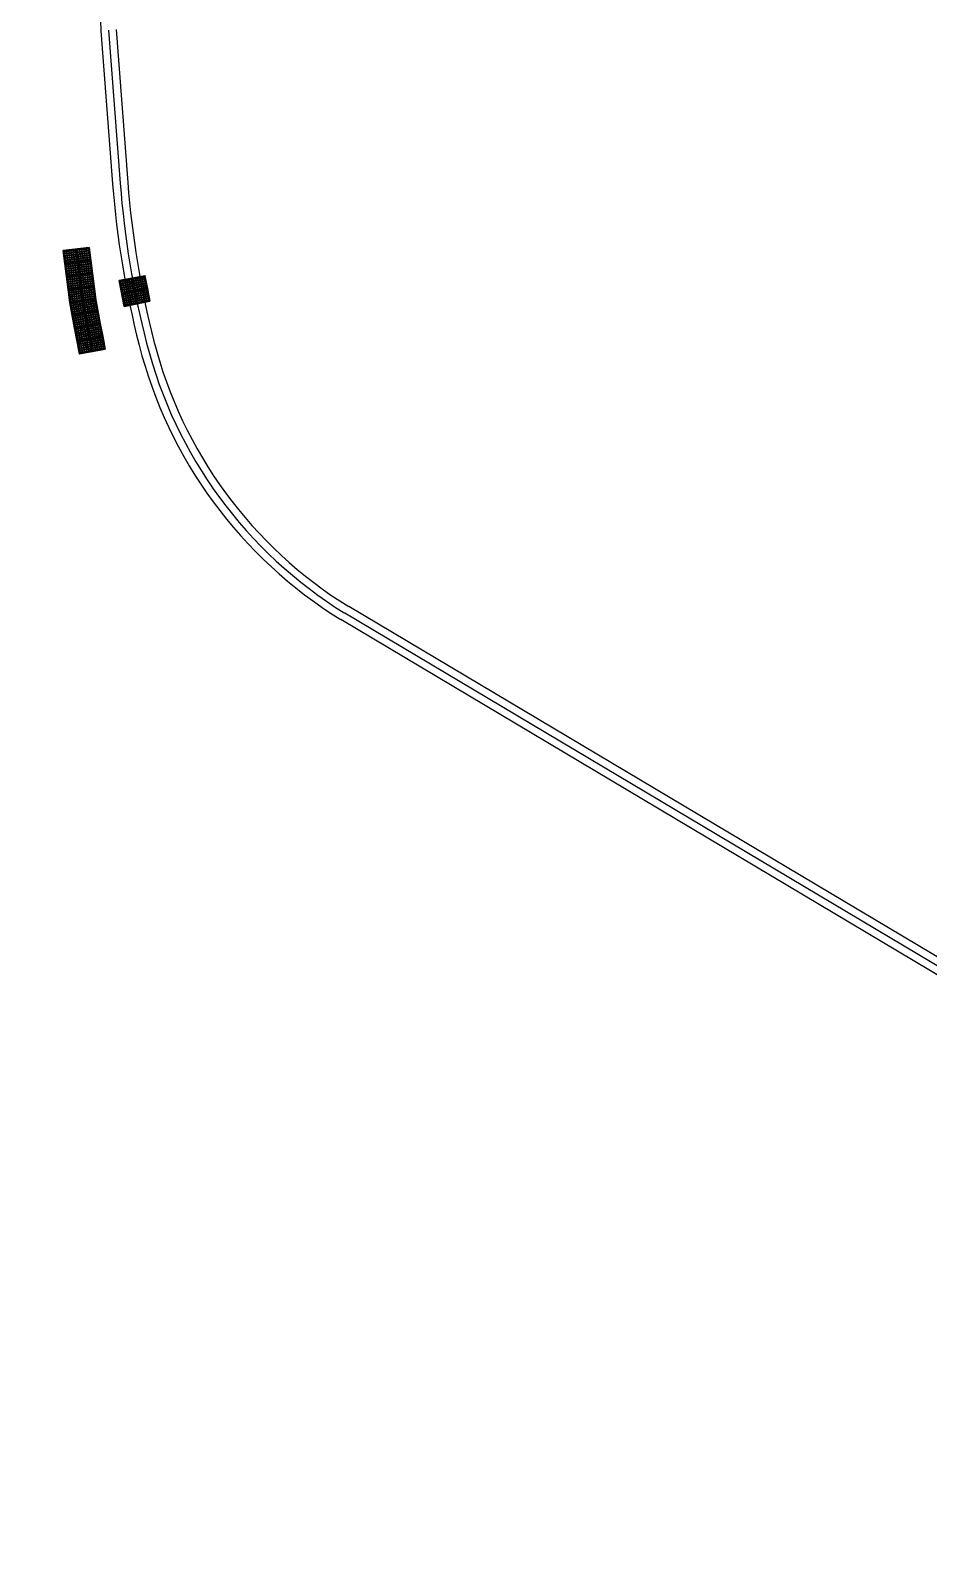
# Model space of a CAD drawing. Header units: millimetres. Extents: x 832728086 to 834530684, y 817551485 to 818349469.
# Drawn here: x 833132149 to 833152749, y 817857089 to 817891729 of the extents above; entities that cross this region are included whole.
import ezdxf

# ---------------------------------------------------------------- set-up
doc = ezdxf.new("R2010")
doc.units = ezdxf.units.MM
doc.header["$LTSCALE"] = 100
doc.layers.add('000-helpline', color=30, linetype='Continuous', lineweight=30, plot=False)
doc.layers.add('000-Tactile-l', color=8, linetype='Continuous')

# ---------------------------------------------------------------- blocks, each defined once
blk = doc.blocks.new('tactile')
at = {"layer": '000-helpline', "ltscale": 0.015}
for points in [[(834279.194, 817940.367), (834278.896, 817940.33), (834278.933, 817940.033), (834279.231, 817940.07)], [(834279.492, 817940.404), (834279.194, 817940.367), (834279.231, 817940.07), (834279.529, 817940.107)], [(834279.231, 817940.07), (834278.933, 817940.033), (834278.97, 817939.735), (834279.268, 817939.772)], [(834279.529, 817940.107), (834279.231, 817940.07), (834279.268, 817939.772), (834279.566, 817939.809)], [(834279.305, 817939.474), (834279.007, 817939.437), (834278.97, 817939.735), (834279.268, 817939.772)], [(834279.603, 817939.511), (834279.305, 817939.474), (834279.268, 817939.772), (834279.566, 817939.809)], [(834280.532, 817939.405), (834280.237, 817939.347), (834280.18, 817939.642), (834280.475, 817939.699)], [(834280.826, 817939.462), (834280.532, 817939.405), (834280.475, 817939.699), (834280.769, 817939.756)], [(834279.342, 817939.176), (834279.044, 817939.139), (834279.007, 817939.437), (834279.305, 817939.474)], [(834279.64, 817939.213), (834279.342, 817939.176), (834279.305, 817939.474), (834279.603, 817939.511)], [(834279.634, 817939.251), (834279.339, 817939.195), (834279.395, 817938.901), (834279.69, 817938.957)], [(834280.589, 817939.11), (834280.295, 817939.053), (834280.237, 817939.347), (834280.532, 817939.405)], [(834280.884, 817939.168), (834280.589, 817939.11), (834280.532, 817939.405), (834280.826, 817939.462)], [(834279.339, 817939.195), (834279.044, 817939.139), (834279.1, 817938.845), (834279.395, 817938.901)], [(834279.395, 817938.901), (834279.1, 817938.845), (834279.156, 817938.55), (834279.451, 817938.606)], [(834279.69, 817938.957), (834279.395, 817938.901), (834279.451, 817938.606), (834279.746, 817938.662)], [(834279.507, 817938.311), (834279.212, 817938.255), (834279.156, 817938.55), (834279.451, 817938.606)], [(834279.801, 817938.367), (834279.507, 817938.311), (834279.451, 817938.606), (834279.746, 817938.662)], [(834279.563, 817938.016), (834279.268, 817937.961), (834279.212, 817938.255), (834279.507, 817938.311)], [(834279.857, 817938.072), (834279.563, 817938.016), (834279.507, 817938.311), (834279.801, 817938.367)]]:
    blk.add_lwpolyline(points, close=True, dxfattribs=at)
at = {"layer": '000-Tactile-l', "ltscale": 5e-05}
for p, q in [((834279.761, 817945.372), (834280.029, 817941.863)), ((834279.935, 817945.385), (834280.203, 817941.876)), ((834280.11, 817945.399), (834280.378, 817941.89)), ((834315.912, 817913.813), (834285.351, 817932.017)), ((834316.002, 817913.964), (834285.44, 817932.168)), ((834285.443, 817932.166), (834285.442, 817932.167)), ((834315.822, 817913.663), (834285.26, 817931.868))]:
    blk.add_line(p, q, dxfattribs=at)
at = {"layer": '000-Tactile-l'}
for points in [[(834279.566, 817939.809), (834279.492, 817940.404), (834278.896, 817940.33), (834278.97, 817939.735)], [(834279.566, 817939.809), (834279.64, 817939.213), (834279.044, 817939.139), (834278.97, 817939.735)], [(834280.769, 817939.756), (834280.884, 817939.168), (834280.295, 817939.053), (834280.18, 817939.642)], [(834279.746, 817938.662), (834279.634, 817939.251), (834279.044, 817939.139), (834279.156, 817938.55)], [(834279.746, 817938.662), (834279.857, 817938.072), (834279.268, 817937.961), (834279.156, 817938.55)]]:
    blk.add_lwpolyline(points, close=True, dxfattribs=at)
at = {"layer": '000-Tactile-l', "ltscale": 0.015}
for centre, radius in [((834278.924, 817940.309), 0.0175), ((834278.924, 817940.309), 0.0125), ((834278.974, 817940.315), 0.0175), ((834278.974, 817940.315), 0.0125), ((834278.98, 817940.265), 0.0175), ((834279.023, 817940.321), 0.0175), ((834279.023, 817940.321), 0.0125), ((834279.03, 817940.271), 0.0175), ((834279.03, 817940.271), 0.0125), ((834279.073, 817940.327), 0.0175), ((834279.073, 817940.327), 0.0125), ((834279.079, 817940.277), 0.0175), ((834279.079, 817940.277), 0.0125), ((834279.123, 817940.333), 0.0175), ((834279.123, 817940.333), 0.0125), ((834279.129, 817940.284), 0.0175), ((834279.129, 817940.284), 0.0125), ((834279.172, 817940.339), 0.0175), ((834279.172, 817940.339), 0.0125), ((834279.178, 817940.29), 0.0175), ((834279.178, 817940.29), 0.0125), ((834279.222, 817940.346), 0.0175), ((834279.222, 817940.346), 0.0125), ((834279.228, 817940.296), 0.0175), ((834279.228, 817940.296), 0.0125), ((834279.271, 817940.352), 0.0175), ((834279.271, 817940.352), 0.0125), ((834279.278, 817940.302), 0.0175), ((834279.278, 817940.302), 0.0125), ((834279.321, 817940.358), 0.0175), ((834279.321, 817940.358), 0.0125), ((834279.327, 817940.308), 0.0175), ((834279.327, 817940.308), 0.0125), ((834279.371, 817940.364), 0.0175), ((834279.371, 817940.364), 0.0125), ((834279.377, 817940.314), 0.0175), ((834279.377, 817940.314), 0.0125), ((834279.383, 817940.265), 0.0175), ((834279.42, 817940.37), 0.0175), ((834279.42, 817940.37), 0.0125), ((834279.426, 817940.321), 0.0175), ((834279.426, 817940.321), 0.0125), ((834279.433, 817940.271), 0.0175), ((834279.433, 817940.271), 0.0125), ((834279.47, 817940.376), 0.0175), ((834279.47, 817940.376), 0.0125), ((834279.476, 817940.327), 0.0175), ((834279.476, 817940.327), 0.0125), ((834279.482, 817940.277), 0.0175), ((834279.482, 817940.277), 0.0125), ((834278.93, 817940.259), 0.0175), ((834278.93, 817940.259), 0.0125), ((834278.936, 817940.209), 0.0175), ((834278.936, 817940.209), 0.0125), ((834278.943, 817940.16), 0.0175), ((834278.943, 817940.16), 0.0125), ((834278.949, 817940.11), 0.0175), ((834278.949, 817940.11), 0.0125), ((834278.955, 817940.06), 0.0175), ((834278.955, 817940.06), 0.0125), ((834278.961, 817940.011), 0.0175), ((834278.961, 817940.011), 0.0125), ((834278.967, 817939.961), 0.0175), ((834278.967, 817939.961), 0.0125), ((834278.98, 817940.265), 0.0125), ((834278.986, 817940.216), 0.0175), ((834278.986, 817940.216), 0.0125), ((834278.992, 817940.166), 0.0175), ((834278.992, 817940.166), 0.0125), ((834278.998, 817940.116), 0.0175), ((834278.998, 817940.116), 0.0125), ((834279.005, 817940.067), 0.0175), ((834279.005, 817940.067), 0.0125), ((834279.011, 817940.017), 0.0175), ((834279.011, 817940.017), 0.0125), ((834279.017, 817939.967), 0.0175), ((834279.017, 817939.967), 0.0125), ((834279.023, 817939.918), 0.0175), ((834279.036, 817940.222), 0.0175), ((834279.036, 817940.222), 0.0125), ((834279.042, 817940.172), 0.0175), ((834279.042, 817940.172), 0.0125), ((834279.048, 817940.122), 0.0175), ((834279.048, 817940.122), 0.0125), ((834279.054, 817940.073), 0.0175), ((834279.054, 817940.073), 0.0125), ((834279.06, 817940.023), 0.0175), ((834279.06, 817940.023), 0.0125), ((834279.067, 817939.974), 0.0175), ((834279.067, 817939.974), 0.0125), ((834279.073, 817939.924), 0.0175), ((834279.073, 817939.924), 0.0125), ((834279.085, 817940.228), 0.0175), ((834279.085, 817940.228), 0.0125), ((834279.091, 817940.178), 0.0175), ((834279.091, 817940.178), 0.0125), ((834279.098, 817940.129), 0.0175), ((834279.098, 817940.129), 0.0125), ((834279.104, 817940.079), 0.0175), ((834279.104, 817940.079), 0.0125), ((834279.11, 817940.029), 0.0175), ((834279.11, 817940.029), 0.0125), ((834279.116, 817939.98), 0.0175), ((834279.116, 817939.98), 0.0125), ((834279.122, 817939.93), 0.0175), ((834279.122, 817939.93), 0.0125), ((834279.135, 817940.234), 0.0175), ((834279.135, 817940.234), 0.0125), ((834279.141, 817940.184), 0.0175), ((834279.141, 817940.184), 0.0125), ((834279.147, 817940.135), 0.0175), ((834279.147, 817940.135), 0.0125), ((834279.153, 817940.085), 0.0175), ((834279.153, 817940.085), 0.0125), ((834279.16, 817940.036), 0.0175), ((834279.16, 817940.036), 0.0125), ((834279.166, 817939.986), 0.0175), ((834279.166, 817939.986), 0.0125), ((834279.172, 817939.936), 0.0175), ((834279.172, 817939.936), 0.0125), ((834279.185, 817940.24), 0.0175), ((834279.185, 817940.24), 0.0125), ((834279.191, 817940.191), 0.0175), ((834279.191, 817940.191), 0.0125), ((834279.197, 817940.141), 0.0175), ((834279.197, 817940.141), 0.0125), ((834279.203, 817940.091), 0.0175), ((834279.203, 817940.091), 0.0125), ((834279.209, 817940.042), 0.0175), ((834279.209, 817940.042), 0.0125), ((834279.215, 817939.992), 0.0175), ((834279.215, 817939.992), 0.0125), ((834279.222, 817939.942), 0.0175), ((834279.222, 817939.942), 0.0125), ((834279.234, 817940.246), 0.0175), ((834279.234, 817940.246), 0.0125), ((834279.24, 817940.197), 0.0175), ((834279.24, 817940.197), 0.0125), ((834279.246, 817940.147), 0.0175), ((834279.246, 817940.147), 0.0125), ((834279.253, 817940.097), 0.0175), ((834279.253, 817940.097), 0.0125), ((834279.259, 817940.048), 0.0175), ((834279.259, 817940.048), 0.0125), ((834279.265, 817939.998), 0.0175), ((834279.265, 817939.998), 0.0125), ((834279.271, 817939.949), 0.0175), ((834279.271, 817939.949), 0.0125), ((834279.284, 817940.253), 0.0175), ((834279.284, 817940.253), 0.0125), ((834279.29, 817940.203), 0.0175), ((834279.29, 817940.203), 0.0125), ((834279.296, 817940.153), 0.0175), ((834279.296, 817940.153), 0.0125), ((834279.302, 817940.104), 0.0175), ((834279.302, 817940.104), 0.0125), ((834279.308, 817940.054), 0.0175), ((834279.308, 817940.054), 0.0125), ((834279.315, 817940.004), 0.0175), ((834279.315, 817940.004), 0.0125), ((834279.321, 817939.955), 0.0175), ((834279.321, 817939.955), 0.0125), ((834279.333, 817940.259), 0.0175), ((834279.333, 817940.259), 0.0125), ((834279.34, 817940.209), 0.0175), ((834279.34, 817940.209), 0.0125), ((834279.346, 817940.159), 0.0175), ((834279.346, 817940.159), 0.0125), ((834279.352, 817940.11), 0.0175), ((834279.352, 817940.11), 0.0125), ((834279.358, 817940.06), 0.0175), ((834279.358, 817940.06), 0.0125), ((834279.364, 817940.011), 0.0175), ((834279.364, 817940.011), 0.0125), ((834279.37, 817939.961), 0.0175), ((834279.37, 817939.961), 0.0125), ((834279.383, 817940.265), 0.0125), ((834279.389, 817940.215), 0.0175), ((834279.389, 817940.215), 0.0125), ((834279.395, 817940.166), 0.0175), ((834279.395, 817940.166), 0.0125), ((834279.401, 817940.116), 0.0175), ((834279.401, 817940.116), 0.0125), ((834279.408, 817940.066), 0.0175), ((834279.408, 817940.066), 0.0125), ((834279.414, 817940.017), 0.0175), ((834279.414, 817940.017), 0.0125), ((834279.42, 817939.967), 0.0175), ((834279.42, 817939.967), 0.0125), ((834279.426, 817939.918), 0.0175), ((834279.439, 817940.221), 0.0175), ((834279.439, 817940.221), 0.0125), ((834279.445, 817940.172), 0.0175), ((834279.445, 817940.172), 0.0125), ((834279.451, 817940.122), 0.0175), ((834279.451, 817940.122), 0.0125), ((834279.457, 817940.073), 0.0175), ((834279.457, 817940.073), 0.0125), ((834279.463, 817940.023), 0.0175), ((834279.463, 817940.023), 0.0125), ((834279.47, 817939.973), 0.0175), ((834279.47, 817939.973), 0.0125), ((834279.476, 817939.924), 0.0175), ((834279.476, 817939.924), 0.0125), ((834279.488, 817940.228), 0.0175), ((834279.488, 817940.228), 0.0125), ((834279.495, 817940.178), 0.0175), ((834279.495, 817940.178), 0.0125), ((834279.501, 817940.128), 0.0175), ((834279.501, 817940.128), 0.0125), ((834279.507, 817940.079), 0.0175), ((834279.507, 817940.079), 0.0125), ((834279.513, 817940.029), 0.0175), ((834279.513, 817940.029), 0.0125), ((834279.519, 817939.979), 0.0175), ((834279.519, 817939.979), 0.0125), ((834279.525, 817939.93), 0.0175), ((834279.525, 817939.93), 0.0125), ((834278.973, 817939.912), 0.0175), ((834278.973, 817939.912), 0.0125), ((834278.98, 817939.862), 0.0175), ((834278.98, 817939.862), 0.0125), ((834278.986, 817939.812), 0.0175), ((834278.986, 817939.812), 0.0125), ((834278.992, 817939.763), 0.0175), ((834278.992, 817939.763), 0.0125), ((834278.998, 817939.713), 0.0175), ((834278.998, 817939.713), 0.0125), ((834279.004, 817939.664), 0.0175), ((834279.004, 817939.664), 0.0125), ((834279.01, 817939.614), 0.0175), ((834279.01, 817939.614), 0.0125), ((834279.023, 817939.918), 0.0125), ((834279.029, 817939.868), 0.0175), ((834279.029, 817939.868), 0.0125), ((834279.035, 817939.819), 0.0175), ((834279.035, 817939.819), 0.0125), ((834279.042, 817939.769), 0.0175), ((834279.042, 817939.769), 0.0125), ((834279.048, 817939.719), 0.0175), ((834279.048, 817939.719), 0.0125), ((834279.054, 817939.67), 0.0175), ((834279.054, 817939.67), 0.0125), ((834279.06, 817939.62), 0.0175), ((834279.06, 817939.62), 0.0125), ((834279.066, 817939.57), 0.0175), ((834279.079, 817939.874), 0.0175), ((834279.079, 817939.874), 0.0125), ((834279.085, 817939.825), 0.0175), ((834279.085, 817939.825), 0.0125), ((834279.091, 817939.775), 0.0175), ((834279.091, 817939.775), 0.0125), ((834279.097, 817939.725), 0.0175), ((834279.097, 817939.725), 0.0125), ((834279.104, 817939.676), 0.0175), ((834279.104, 817939.676), 0.0125), ((834279.11, 817939.626), 0.0175), ((834279.11, 817939.626), 0.0125), ((834279.116, 817939.577), 0.0175), ((834279.116, 817939.577), 0.0125), ((834279.128, 817939.881), 0.0175), ((834279.128, 817939.881), 0.0125), ((834279.135, 817939.831), 0.0175), ((834279.135, 817939.831), 0.0125), ((834279.141, 817939.781), 0.0175), ((834279.141, 817939.781), 0.0125), ((834279.147, 817939.732), 0.0175), ((834279.147, 817939.732), 0.0125), ((834279.153, 817939.682), 0.0175), ((834279.153, 817939.682), 0.0125), ((834279.159, 817939.632), 0.0175), ((834279.159, 817939.632), 0.0125), ((834279.165, 817939.583), 0.0175), ((834279.165, 817939.583), 0.0125), ((834279.178, 817939.887), 0.0175), ((834279.178, 817939.887), 0.0125), ((834279.184, 817939.837), 0.0175), ((834279.184, 817939.837), 0.0125), ((834279.19, 817939.787), 0.0175), ((834279.19, 817939.787), 0.0125), ((834279.197, 817939.738), 0.0175), ((834279.197, 817939.738), 0.0125), ((834279.203, 817939.688), 0.0175), ((834279.203, 817939.688), 0.0125), ((834279.209, 817939.639), 0.0175), ((834279.209, 817939.639), 0.0125), ((834279.215, 817939.589), 0.0175), ((834279.215, 817939.589), 0.0125), ((834279.228, 817939.893), 0.0175), ((834279.228, 817939.893), 0.0125), ((834279.234, 817939.843), 0.0175), ((834279.234, 817939.843), 0.0125), ((834279.24, 817939.794), 0.0175), ((834279.24, 817939.794), 0.0125), ((834279.246, 817939.744), 0.0175), ((834279.246, 817939.744), 0.0125), ((834279.252, 817939.694), 0.0175), ((834279.252, 817939.694), 0.0125), ((834279.259, 817939.645), 0.0175), ((834279.259, 817939.645), 0.0125), ((834279.265, 817939.595), 0.0175), ((834279.265, 817939.595), 0.0125), ((834279.277, 817939.899), 0.0175), ((834279.277, 817939.899), 0.0125), ((834279.283, 817939.849), 0.0175), ((834279.283, 817939.849), 0.0125), ((834279.29, 817939.8), 0.0175), ((834279.29, 817939.8), 0.0125), ((834279.296, 817939.75), 0.0175), ((834279.296, 817939.75), 0.0125), ((834279.302, 817939.701), 0.0175), ((834279.302, 817939.701), 0.0125), ((834279.308, 817939.651), 0.0175), ((834279.308, 817939.651), 0.0125), ((834279.314, 817939.601), 0.0175), ((834279.314, 817939.601), 0.0125), ((834279.327, 817939.905), 0.0175), ((834279.327, 817939.905), 0.0125), ((834279.333, 817939.856), 0.0175), ((834279.333, 817939.856), 0.0125), ((834279.339, 817939.806), 0.0175), ((834279.339, 817939.806), 0.0125), ((834279.345, 817939.756), 0.0175), ((834279.345, 817939.756), 0.0125), ((834279.352, 817939.707), 0.0175), ((834279.352, 817939.707), 0.0125), ((834279.358, 817939.657), 0.0175), ((834279.358, 817939.657), 0.0125), ((834279.364, 817939.607), 0.0175), ((834279.364, 817939.607), 0.0125), ((834279.377, 817939.911), 0.0175), ((834279.377, 817939.911), 0.0125), ((834279.383, 817939.862), 0.0175), ((834279.383, 817939.862), 0.0125), ((834279.389, 817939.812), 0.0175), ((834279.389, 817939.812), 0.0125), ((834279.395, 817939.762), 0.0175), ((834279.395, 817939.762), 0.0125), ((834279.401, 817939.713), 0.0175), ((834279.401, 817939.713), 0.0125), ((834279.407, 817939.663), 0.0175), ((834279.407, 817939.663), 0.0125), ((834279.414, 817939.614), 0.0175), ((834279.414, 817939.614), 0.0125), ((834279.426, 817939.918), 0.0125), ((834279.432, 817939.868), 0.0175), ((834279.432, 817939.868), 0.0125), ((834279.438, 817939.818), 0.0175), ((834279.438, 817939.818), 0.0125), ((834279.445, 817939.769), 0.0175), ((834279.445, 817939.769), 0.0125), ((834279.451, 817939.719), 0.0175), ((834279.451, 817939.719), 0.0125), ((834279.457, 817939.669), 0.0175), ((834279.457, 817939.669), 0.0125), ((834279.463, 817939.62), 0.0175), ((834279.463, 817939.62), 0.0125), ((834279.469, 817939.57), 0.0175), ((834279.482, 817939.874), 0.0175), ((834279.482, 817939.874), 0.0125), ((834279.488, 817939.824), 0.0175), ((834279.488, 817939.824), 0.0125), ((834279.494, 817939.775), 0.0175), ((834279.494, 817939.775), 0.0125), ((834279.5, 817939.725), 0.0175), ((834279.5, 817939.725), 0.0125), ((834279.507, 817939.676), 0.0175), ((834279.507, 817939.676), 0.0125), ((834279.513, 817939.626), 0.0175), ((834279.513, 817939.626), 0.0125), ((834279.519, 817939.576), 0.0175), ((834279.519, 817939.576), 0.0125), ((834279.532, 817939.88), 0.0175), ((834279.532, 817939.88), 0.0125), ((834279.538, 817939.831), 0.0175), ((834279.538, 817939.831), 0.0125), ((834279.544, 817939.781), 0.0175), ((834279.544, 817939.781), 0.0125), ((834279.55, 817939.731), 0.0175), ((834279.55, 817939.731), 0.0125), ((834279.556, 817939.682), 0.0175), ((834279.556, 817939.682), 0.0125), ((834279.562, 817939.632), 0.0175), ((834279.562, 817939.632), 0.0125), ((834279.569, 817939.583), 0.0175), ((834279.569, 817939.583), 0.0125), ((834280.209, 817939.622), 0.0175), ((834280.209, 817939.622), 0.0125), ((834280.219, 817939.573), 0.0175), ((834280.259, 817939.632), 0.0175), ((834280.259, 817939.632), 0.0125), ((834280.268, 817939.583), 0.0175), ((834280.268, 817939.583), 0.0125), ((834280.308, 817939.641), 0.0175), ((834280.308, 817939.641), 0.0125), ((834280.317, 817939.592), 0.0175), ((834280.317, 817939.592), 0.0125), ((834280.357, 817939.651), 0.0175), ((834280.357, 817939.651), 0.0125), ((834280.366, 817939.602), 0.0175), ((834280.366, 817939.602), 0.0125), ((834280.406, 817939.66), 0.0175), ((834280.406, 817939.66), 0.0125), ((834280.415, 817939.611), 0.0175), ((834280.415, 817939.611), 0.0125), ((834280.455, 817939.67), 0.0175), ((834280.455, 817939.67), 0.0125), ((834280.464, 817939.621), 0.0175), ((834280.464, 817939.621), 0.0125), ((834280.474, 817939.572), 0.0175), ((834280.504, 817939.679), 0.0175), ((834280.504, 817939.679), 0.0125), ((834280.514, 817939.63), 0.0175), ((834280.514, 817939.63), 0.0125), ((834280.523, 817939.581), 0.0175), ((834280.523, 817939.581), 0.0125), ((834280.553, 817939.689), 0.0175), ((834280.553, 817939.689), 0.0125), ((834280.563, 817939.64), 0.0175), ((834280.563, 817939.64), 0.0125), ((834280.572, 817939.591), 0.0175), ((834280.572, 817939.591), 0.0125), ((834280.602, 817939.699), 0.0175), ((834280.602, 817939.699), 0.0125), ((834280.612, 817939.649), 0.0175), ((834280.612, 817939.649), 0.0125), ((834280.621, 817939.6), 0.0175), ((834280.621, 817939.6), 0.0125), ((834280.651, 817939.708), 0.0175), ((834280.651, 817939.708), 0.0125), ((834280.661, 817939.659), 0.0175), ((834280.661, 817939.659), 0.0125), ((834280.67, 817939.61), 0.0175), ((834280.67, 817939.61), 0.0125), ((834280.7, 817939.718), 0.0175), ((834280.7, 817939.718), 0.0125), ((834280.71, 817939.669), 0.0175), ((834280.71, 817939.669), 0.0125), ((834280.719, 817939.619), 0.0175), ((834280.719, 817939.619), 0.0125), ((834280.729, 817939.57), 0.0175), ((834280.749, 817939.727), 0.0175), ((834280.749, 817939.727), 0.0125), ((834280.759, 817939.678), 0.0175), ((834280.759, 817939.678), 0.0125), ((834280.768, 817939.629), 0.0175), ((834280.768, 817939.629), 0.0125), ((834280.778, 817939.58), 0.0175), ((834280.778, 817939.58), 0.0125), ((834279.017, 817939.564), 0.0175), ((834279.017, 817939.564), 0.0125), ((834279.023, 817939.515), 0.0175), ((834279.023, 817939.515), 0.0125), ((834279.029, 817939.465), 0.0175), ((834279.029, 817939.465), 0.0125), ((834279.035, 817939.415), 0.0175), ((834279.035, 817939.415), 0.0125), ((834279.041, 817939.366), 0.0175), ((834279.041, 817939.366), 0.0125), ((834279.047, 817939.316), 0.0175), ((834279.047, 817939.316), 0.0125), ((834279.054, 817939.267), 0.0175), ((834279.054, 817939.267), 0.0125), ((834279.066, 817939.57), 0.0125), ((834279.072, 817939.521), 0.0175), ((834279.072, 817939.521), 0.0125), ((834279.079, 817939.471), 0.0175), ((834279.079, 817939.471), 0.0125), ((834279.085, 817939.422), 0.0175), ((834279.085, 817939.422), 0.0125), ((834279.091, 817939.372), 0.0175), ((834279.091, 817939.372), 0.0125), ((834279.097, 817939.322), 0.0175), ((834279.097, 817939.322), 0.0125), ((834279.103, 817939.273), 0.0175), ((834279.103, 817939.273), 0.0125), ((834279.109, 817939.223), 0.0175), ((834279.122, 817939.527), 0.0175), ((834279.122, 817939.527), 0.0125), ((834279.128, 817939.477), 0.0175), ((834279.128, 817939.477), 0.0125), ((834279.134, 817939.428), 0.0175), ((834279.134, 817939.428), 0.0125), ((834279.14, 817939.378), 0.0175), ((834279.14, 817939.378), 0.0125), ((834279.147, 817939.329), 0.0175), ((834279.147, 817939.329), 0.0125), ((834279.153, 817939.279), 0.0175), ((834279.153, 817939.279), 0.0125), ((834279.159, 817939.229), 0.0175), ((834279.159, 817939.229), 0.0125), ((834279.172, 817939.533), 0.0175), ((834279.172, 817939.533), 0.0125), ((834279.178, 817939.484), 0.0175), ((834279.178, 817939.484), 0.0125), ((834279.184, 817939.434), 0.0175), ((834279.184, 817939.434), 0.0125), ((834279.19, 817939.384), 0.0175), ((834279.19, 817939.384), 0.0125), ((834279.196, 817939.335), 0.0175), ((834279.196, 817939.335), 0.0125), ((834279.202, 817939.285), 0.0175), ((834279.202, 817939.285), 0.0125), ((834279.209, 817939.235), 0.0175), ((834279.209, 817939.235), 0.0125), ((834279.221, 817939.539), 0.0175), ((834279.221, 817939.539), 0.0125), ((834279.227, 817939.49), 0.0175), ((834279.227, 817939.49), 0.0125), ((834279.234, 817939.44), 0.0175), ((834279.234, 817939.44), 0.0125), ((834279.24, 817939.39), 0.0175), ((834279.24, 817939.39), 0.0125), ((834279.246, 817939.341), 0.0175), ((834279.246, 817939.341), 0.0125), ((834279.252, 817939.291), 0.0175), ((834279.252, 817939.291), 0.0125), ((834279.258, 817939.242), 0.0175), ((834279.258, 817939.242), 0.0125), ((834279.271, 817939.546), 0.0175), ((834279.271, 817939.546), 0.0125), ((834279.277, 817939.496), 0.0175), ((834279.277, 817939.496), 0.0125), ((834279.283, 817939.446), 0.0175), ((834279.283, 817939.446), 0.0125), ((834279.289, 817939.397), 0.0175), ((834279.289, 817939.397), 0.0125), ((834279.296, 817939.347), 0.0175), ((834279.296, 817939.347), 0.0125), ((834279.302, 817939.297), 0.0175), ((834279.302, 817939.297), 0.0125), ((834279.308, 817939.248), 0.0175), ((834279.308, 817939.248), 0.0125), ((834279.32, 817939.552), 0.0175), ((834279.32, 817939.552), 0.0125), ((834279.327, 817939.502), 0.0175), ((834279.327, 817939.502), 0.0125), ((834279.333, 817939.452), 0.0175), ((834279.333, 817939.452), 0.0125), ((834279.339, 817939.403), 0.0175), ((834279.339, 817939.403), 0.0125), ((834279.345, 817939.353), 0.0175), ((834279.345, 817939.353), 0.0125), ((834279.351, 817939.304), 0.0175), ((834279.351, 817939.304), 0.0125), ((834279.357, 817939.254), 0.0175), ((834279.357, 817939.254), 0.0125), ((834279.37, 817939.558), 0.0175), ((834279.37, 817939.558), 0.0125), ((834279.376, 817939.508), 0.0175), ((834279.376, 817939.508), 0.0125), ((834279.382, 817939.459), 0.0175), ((834279.382, 817939.459), 0.0125), ((834279.389, 817939.409), 0.0175), ((834279.389, 817939.409), 0.0125), ((834279.395, 817939.359), 0.0175), ((834279.395, 817939.359), 0.0125), ((834279.401, 817939.31), 0.0175), ((834279.401, 817939.31), 0.0125), ((834279.407, 817939.26), 0.0175), ((834279.407, 817939.26), 0.0125), ((834279.42, 817939.564), 0.0175), ((834279.42, 817939.564), 0.0125), ((834279.426, 817939.514), 0.0175), ((834279.426, 817939.514), 0.0125), ((834279.432, 817939.465), 0.0175), ((834279.432, 817939.465), 0.0125), ((834279.438, 817939.415), 0.0175), ((834279.438, 817939.415), 0.0125), ((834279.444, 817939.366), 0.0175), ((834279.444, 817939.366), 0.0125), ((834279.451, 817939.316), 0.0175), ((834279.451, 817939.316), 0.0125), ((834279.457, 817939.266), 0.0175), ((834279.457, 817939.266), 0.0125), ((834279.469, 817939.57), 0.0125), ((834279.475, 817939.521), 0.0175), ((834279.475, 817939.521), 0.0125), ((834279.482, 817939.471), 0.0175), ((834279.482, 817939.471), 0.0125), ((834279.488, 817939.421), 0.0175), ((834279.488, 817939.421), 0.0125), ((834279.494, 817939.372), 0.0175), ((834279.494, 817939.372), 0.0125), ((834279.5, 817939.322), 0.0175), ((834279.5, 817939.322), 0.0125), ((834279.506, 817939.272), 0.0175), ((834279.506, 817939.272), 0.0125), ((834279.525, 817939.527), 0.0175), ((834279.525, 817939.527), 0.0125), ((834279.531, 817939.477), 0.0175), ((834279.531, 817939.477), 0.0125), ((834279.537, 817939.427), 0.0175), ((834279.537, 817939.427), 0.0125), ((834279.544, 817939.378), 0.0175), ((834279.544, 817939.378), 0.0125), ((834279.55, 817939.328), 0.0175), ((834279.55, 817939.328), 0.0125), ((834279.556, 817939.279), 0.0175), ((834279.556, 817939.279), 0.0125), ((834279.562, 817939.229), 0.0175), ((834279.562, 817939.229), 0.0125), ((834279.575, 817939.533), 0.0175), ((834279.575, 817939.533), 0.0125), ((834279.581, 817939.483), 0.0175), ((834279.581, 817939.483), 0.0125), ((834279.587, 817939.434), 0.0175), ((834279.587, 817939.434), 0.0125), ((834279.593, 817939.384), 0.0175), ((834279.593, 817939.384), 0.0125), ((834279.599, 817939.334), 0.0175), ((834279.599, 817939.334), 0.0125), ((834279.606, 817939.285), 0.0175), ((834279.606, 817939.285), 0.0125), ((834279.612, 817939.235), 0.0175), ((834279.612, 817939.235), 0.0125), ((834280.219, 817939.573), 0.0125), ((834280.229, 817939.524), 0.0175), ((834280.229, 817939.524), 0.0125), ((834280.238, 817939.475), 0.0175), ((834280.238, 817939.475), 0.0125), ((834280.248, 817939.426), 0.0175), ((834280.248, 817939.426), 0.0125), ((834280.257, 817939.377), 0.0175), ((834280.257, 817939.377), 0.0125), ((834280.267, 817939.328), 0.0175), ((834280.267, 817939.328), 0.0125), ((834280.276, 817939.279), 0.0175), ((834280.278, 817939.534), 0.0175), ((834280.276, 817939.279), 0.0125), ((834280.278, 817939.534), 0.0125), ((834280.286, 817939.23), 0.0175), ((834280.287, 817939.484), 0.0175), ((834280.286, 817939.23), 0.0125), ((834280.287, 817939.484), 0.0125), ((834280.297, 817939.435), 0.0175), ((834280.297, 817939.435), 0.0125), ((834280.306, 817939.386), 0.0175), ((834280.306, 817939.386), 0.0125), ((834280.316, 817939.337), 0.0175), ((834280.316, 817939.337), 0.0125), ((834280.325, 817939.288), 0.0175), ((834280.327, 817939.543), 0.0175), ((834280.325, 817939.288), 0.0125), ((834280.327, 817939.543), 0.0125), ((834280.335, 817939.239), 0.0175), ((834280.336, 817939.494), 0.0175), ((834280.335, 817939.239), 0.0125), ((834280.336, 817939.494), 0.0125), ((834280.346, 817939.445), 0.0175), ((834280.346, 817939.445), 0.0125), ((834280.355, 817939.396), 0.0175), ((834280.355, 817939.396), 0.0125), ((834280.365, 817939.347), 0.0175), ((834280.365, 817939.347), 0.0125), ((834280.374, 817939.298), 0.0175), ((834280.376, 817939.553), 0.0175), ((834280.374, 817939.298), 0.0125), ((834280.376, 817939.553), 0.0125), ((834280.384, 817939.249), 0.0175), ((834280.385, 817939.504), 0.0175), ((834280.384, 817939.249), 0.0125), ((834280.385, 817939.504), 0.0125), ((834280.395, 817939.454), 0.0175), ((834280.395, 817939.454), 0.0125), ((834280.404, 817939.405), 0.0175), ((834280.404, 817939.405), 0.0125), ((834280.414, 817939.356), 0.0175), ((834280.414, 817939.356), 0.0125), ((834280.424, 817939.307), 0.0175), ((834280.425, 817939.562), 0.0175), ((834280.424, 817939.307), 0.0125), ((834280.425, 817939.562), 0.0125), ((834280.433, 817939.258), 0.0175), ((834280.434, 817939.513), 0.0175), ((834280.433, 817939.258), 0.0125), ((834280.434, 817939.513), 0.0125), ((834280.444, 817939.464), 0.0175), ((834280.444, 817939.464), 0.0125), ((834280.454, 817939.415), 0.0175), ((834280.454, 817939.415), 0.0125), ((834280.463, 817939.366), 0.0175), ((834280.463, 817939.366), 0.0125), ((834280.473, 817939.317), 0.0175), ((834280.473, 817939.317), 0.0125), ((834280.474, 817939.572), 0.0125), ((834280.482, 817939.268), 0.0175), ((834280.484, 817939.523), 0.0175), ((834280.482, 817939.268), 0.0125), ((834280.484, 817939.523), 0.0125), ((834280.493, 817939.474), 0.0175), ((834280.493, 817939.474), 0.0125), ((834280.503, 817939.424), 0.0175), ((834280.503, 817939.424), 0.0125), ((834280.512, 817939.375), 0.0175), ((834280.512, 817939.375), 0.0125), ((834280.522, 817939.326), 0.0175), ((834280.522, 817939.326), 0.0125), ((834280.531, 817939.277), 0.0175), ((834280.533, 817939.532), 0.0175), ((834280.531, 817939.277), 0.0125), ((834280.533, 817939.532), 0.0125), ((834280.541, 817939.228), 0.0175), ((834280.542, 817939.483), 0.0175), ((834280.541, 817939.228), 0.0125), ((834280.542, 817939.483), 0.0125), ((834280.552, 817939.434), 0.0175), ((834280.552, 817939.434), 0.0125), ((834280.561, 817939.385), 0.0175), ((834280.561, 817939.385), 0.0125), ((834280.571, 817939.336), 0.0175), ((834280.571, 817939.336), 0.0125), ((834280.58, 817939.287), 0.0175), ((834280.582, 817939.542), 0.0175), ((834280.58, 817939.287), 0.0125), ((834280.582, 817939.542), 0.0125), ((834280.59, 817939.238), 0.0175), ((834280.591, 817939.493), 0.0175), ((834280.59, 817939.238), 0.0125), ((834280.591, 817939.493), 0.0125), ((834280.601, 817939.444), 0.0175), ((834280.601, 817939.444), 0.0125), ((834280.61, 817939.395), 0.0175), ((834280.61, 817939.395), 0.0125), ((834280.62, 817939.345), 0.0175), ((834280.62, 817939.345), 0.0125), ((834280.629, 817939.296), 0.0175), ((834280.631, 817939.551), 0.0175), ((834280.629, 817939.296), 0.0125), ((834280.631, 817939.551), 0.0125), ((834280.639, 817939.247), 0.0175), ((834280.64, 817939.502), 0.0175), ((834280.639, 817939.247), 0.0125), ((834280.64, 817939.502), 0.0125), ((834280.65, 817939.453), 0.0175), ((834280.65, 817939.453), 0.0125), ((834280.659, 817939.404), 0.0175), ((834280.659, 817939.404), 0.0125), ((834280.669, 817939.355), 0.0175), ((834280.669, 817939.355), 0.0125), ((834280.678, 817939.306), 0.0175), ((834280.68, 817939.561), 0.0175), ((834280.678, 817939.306), 0.0125), ((834280.68, 817939.561), 0.0125), ((834280.688, 817939.257), 0.0175), ((834280.689, 817939.512), 0.0175), ((834280.688, 817939.257), 0.0125), ((834280.689, 817939.512), 0.0125), ((834280.699, 817939.463), 0.0175), ((834280.699, 817939.463), 0.0125), ((834280.708, 817939.414), 0.0175), ((834280.708, 817939.414), 0.0125), ((834280.718, 817939.365), 0.0175), ((834280.718, 817939.365), 0.0125), ((834280.728, 817939.315), 0.0175), ((834280.728, 817939.315), 0.0125), ((834280.729, 817939.57), 0.0125), ((834280.737, 817939.266), 0.0175), ((834280.738, 817939.521), 0.0175), ((834280.737, 817939.266), 0.0125), ((834280.738, 817939.521), 0.0125), ((834280.748, 817939.472), 0.0175), ((834280.748, 817939.472), 0.0125), ((834280.758, 817939.423), 0.0175), ((834280.758, 817939.423), 0.0125), ((834280.767, 817939.374), 0.0175), ((834280.767, 817939.374), 0.0125), ((834280.777, 817939.325), 0.0175), ((834280.777, 817939.325), 0.0125), ((834280.786, 817939.276), 0.0175), ((834280.788, 817939.531), 0.0175), ((834280.786, 817939.276), 0.0125), ((834280.788, 817939.531), 0.0125), ((834280.796, 817939.227), 0.0175), ((834280.797, 817939.482), 0.0175), ((834280.797, 817939.482), 0.0125), ((834280.807, 817939.433), 0.0175), ((834280.807, 817939.433), 0.0125), ((834280.816, 817939.384), 0.0175), ((834280.816, 817939.384), 0.0125), ((834280.826, 817939.335), 0.0175), ((834280.826, 817939.335), 0.0125), ((834280.835, 817939.285), 0.0175), ((834280.835, 817939.285), 0.0125), ((834280.845, 817939.236), 0.0175), ((834280.845, 817939.236), 0.0125), ((834279.06, 817939.217), 0.0175), ((834279.06, 817939.217), 0.0125), ((834279.066, 817939.167), 0.0175), ((834279.066, 817939.167), 0.0125), ((834279.073, 817939.12), 0.0175), ((834279.073, 817939.12), 0.0125), ((834279.083, 817939.07), 0.0175), ((834279.083, 817939.07), 0.0125), ((834279.092, 817939.021), 0.0175), ((834279.092, 817939.021), 0.0125), ((834279.101, 817938.972), 0.0175), ((834279.101, 817938.972), 0.0125), ((834279.111, 817938.923), 0.0175), ((834279.109, 817939.223), 0.0125), ((834279.116, 817939.174), 0.0175), ((834279.111, 817938.923), 0.0125), ((834279.116, 817939.174), 0.0125), ((834279.123, 817939.129), 0.0175), ((834279.123, 817939.129), 0.0125), ((834279.132, 817939.08), 0.0175), ((834279.132, 817939.08), 0.0125), ((834279.141, 817939.031), 0.0175), ((834279.141, 817939.031), 0.0125), ((834279.151, 817938.982), 0.0175), ((834279.151, 817938.982), 0.0125), ((834279.16, 817938.932), 0.0175), ((834279.16, 817938.932), 0.0125), ((834279.165, 817939.18), 0.0175), ((834279.169, 817938.883), 0.0175), ((834279.165, 817939.18), 0.0125), ((834279.172, 817939.138), 0.0175), ((834279.169, 817938.883), 0.0125), ((834279.172, 817939.138), 0.0125), ((834279.181, 817939.089), 0.0175), ((834279.181, 817939.089), 0.0125), ((834279.19, 817939.04), 0.0175), ((834279.19, 817939.04), 0.0125), ((834279.2, 817938.991), 0.0175), ((834279.2, 817938.991), 0.0125), ((834279.209, 817938.942), 0.0175), ((834279.209, 817938.942), 0.0125), ((834279.215, 817939.186), 0.0175), ((834279.218, 817938.893), 0.0175), ((834279.215, 817939.186), 0.0125), ((834279.221, 817939.148), 0.0175), ((834279.218, 817938.893), 0.0125), ((834279.221, 817939.148), 0.0125), ((834279.23, 817939.098), 0.0175), ((834279.23, 817939.098), 0.0125), ((834279.239, 817939.049), 0.0175), ((834279.239, 817939.049), 0.0125), ((834279.249, 817939), 0.0175), ((834279.249, 817939), 0.0125), ((834279.258, 817938.951), 0.0175), ((834279.258, 817938.951), 0.0125), ((834279.264, 817939.192), 0.0175), ((834279.267, 817938.902), 0.0175), ((834279.264, 817939.192), 0.0125), ((834279.27, 817939.157), 0.0175), ((834279.267, 817938.902), 0.0125), ((834279.27, 817939.157), 0.0125), ((834279.279, 817939.108), 0.0175), ((834279.279, 817939.108), 0.0125), ((834279.289, 817939.059), 0.0175), ((834279.289, 817939.059), 0.0125), ((834279.298, 817939.009), 0.0175), ((834279.298, 817939.009), 0.0125), ((834279.307, 817938.96), 0.0175), ((834279.307, 817938.96), 0.0125), ((834279.314, 817939.198), 0.0175), ((834279.317, 817938.911), 0.0175), ((834279.314, 817939.198), 0.0125), ((834279.319, 817939.166), 0.0175), ((834279.317, 817938.911), 0.0125), ((834279.319, 817939.166), 0.0125), ((834279.328, 817939.117), 0.0175), ((834279.328, 817939.117), 0.0125), ((834279.338, 817939.068), 0.0175), ((834279.338, 817939.068), 0.0125), ((834279.347, 817939.019), 0.0175), ((834279.347, 817939.019), 0.0125), ((834279.356, 817938.97), 0.0175), ((834279.356, 817938.97), 0.0125), ((834279.364, 817939.204), 0.0175), ((834279.366, 817938.921), 0.0175), ((834279.364, 817939.204), 0.0125), ((834279.368, 817939.175), 0.0175), ((834279.366, 817938.921), 0.0125), ((834279.368, 817939.175), 0.0125), ((834279.377, 817939.126), 0.0175), ((834279.377, 817939.126), 0.0125), ((834279.387, 817939.077), 0.0175), ((834279.387, 817939.077), 0.0125), ((834279.396, 817939.028), 0.0175), ((834279.396, 817939.028), 0.0125), ((834279.405, 817938.979), 0.0175), ((834279.405, 817938.979), 0.0125), ((834279.413, 817939.211), 0.0175), ((834279.415, 817938.93), 0.0175), ((834279.417, 817939.185), 0.0175), ((834279.413, 817939.211), 0.0125), ((834279.415, 817938.93), 0.0125), ((834279.417, 817939.185), 0.0125), ((834279.424, 817938.881), 0.0175), ((834279.427, 817939.136), 0.0175), ((834279.427, 817939.136), 0.0125), ((834279.436, 817939.087), 0.0175), ((834279.436, 817939.087), 0.0125), ((834279.445, 817939.037), 0.0175), ((834279.445, 817939.037), 0.0125), ((834279.455, 817938.988), 0.0175), ((834279.455, 817938.988), 0.0125), ((834279.463, 817939.217), 0.0175), ((834279.464, 817938.939), 0.0175), ((834279.466, 817939.194), 0.0175), ((834279.463, 817939.217), 0.0125), ((834279.464, 817938.939), 0.0125), ((834279.466, 817939.194), 0.0125), ((834279.473, 817938.89), 0.0175), ((834279.476, 817939.145), 0.0175), ((834279.473, 817938.89), 0.0125), ((834279.476, 817939.145), 0.0125), ((834279.485, 817939.096), 0.0175), ((834279.485, 817939.096), 0.0125), ((834279.494, 817939.047), 0.0175), ((834279.494, 817939.047), 0.0125), ((834279.504, 817938.998), 0.0175), ((834279.504, 817938.998), 0.0125), ((834279.512, 817939.223), 0.0175), ((834279.513, 817938.949), 0.0175), ((834279.516, 817939.203), 0.0175), ((834279.512, 817939.223), 0.0125), ((834279.513, 817938.949), 0.0125), ((834279.516, 817939.203), 0.0125), ((834279.522, 817938.899), 0.0175), ((834279.525, 817939.154), 0.0175), ((834279.522, 817938.899), 0.0125), ((834279.525, 817939.154), 0.0125), ((834279.534, 817939.105), 0.0175), ((834279.534, 817939.105), 0.0125), ((834279.543, 817939.056), 0.0175), ((834279.543, 817939.056), 0.0125), ((834279.553, 817939.007), 0.0175), ((834279.553, 817939.007), 0.0125), ((834279.562, 817938.958), 0.0175), ((834279.565, 817939.213), 0.0175), ((834279.562, 817938.958), 0.0125), ((834279.565, 817939.213), 0.0125), ((834279.571, 817938.909), 0.0175), ((834279.574, 817939.164), 0.0175), ((834279.571, 817938.909), 0.0125), ((834279.574, 817939.164), 0.0125), ((834279.583, 817939.115), 0.0175), ((834279.583, 817939.115), 0.0125), ((834279.593, 817939.065), 0.0175), ((834279.593, 817939.065), 0.0125), ((834279.602, 817939.016), 0.0175), ((834279.602, 817939.016), 0.0125), ((834279.611, 817938.967), 0.0175), ((834279.614, 817939.222), 0.0175), ((834279.611, 817938.967), 0.0125), ((834279.614, 817939.222), 0.0125), ((834279.621, 817938.918), 0.0175), ((834279.623, 817939.173), 0.0175), ((834279.621, 817938.918), 0.0125), ((834279.623, 817939.173), 0.0125), ((834279.632, 817939.124), 0.0175), ((834279.632, 817939.124), 0.0125), ((834279.642, 817939.075), 0.0175), ((834279.642, 817939.075), 0.0125), ((834279.651, 817939.026), 0.0175), ((834279.651, 817939.026), 0.0125), ((834279.66, 817938.976), 0.0175), ((834279.66, 817938.976), 0.0125), ((834279.67, 817938.927), 0.0175), ((834279.67, 817938.927), 0.0125), ((834279.679, 817938.878), 0.0175), ((834280.295, 817939.18), 0.0175), ((834280.295, 817939.18), 0.0125), ((834280.305, 817939.131), 0.0175), ((834280.305, 817939.131), 0.0125), ((834280.314, 817939.082), 0.0175), ((834280.314, 817939.082), 0.0125), ((834280.344, 817939.19), 0.0175), ((834280.344, 817939.19), 0.0125), ((834280.354, 817939.141), 0.0175), ((834280.354, 817939.141), 0.0125), ((834280.364, 817939.092), 0.0175), ((834280.364, 817939.092), 0.0125), ((834280.394, 817939.2), 0.0175), ((834280.394, 817939.2), 0.0125), ((834280.403, 817939.15), 0.0175), ((834280.403, 817939.15), 0.0125), ((834280.413, 817939.101), 0.0175), ((834280.413, 817939.101), 0.0125), ((834280.443, 817939.209), 0.0175), ((834280.443, 817939.209), 0.0125), ((834280.452, 817939.16), 0.0175), ((834280.452, 817939.16), 0.0125), ((834280.462, 817939.111), 0.0175), ((834280.462, 817939.111), 0.0125), ((834280.492, 817939.219), 0.0175), ((834280.492, 817939.219), 0.0125), ((834280.501, 817939.17), 0.0175), ((834280.501, 817939.17), 0.0125), ((834280.511, 817939.12), 0.0175), ((834280.511, 817939.12), 0.0125), ((834280.55, 817939.179), 0.0175), ((834280.55, 817939.179), 0.0125), ((834280.56, 817939.13), 0.0175), ((834280.56, 817939.13), 0.0125), ((834280.599, 817939.189), 0.0175), ((834280.599, 817939.189), 0.0125), ((834280.609, 817939.14), 0.0175), ((834280.609, 817939.14), 0.0125), ((834280.649, 817939.198), 0.0175), ((834280.649, 817939.198), 0.0125), ((834280.658, 817939.149), 0.0175), ((834280.658, 817939.149), 0.0125), ((834280.698, 817939.208), 0.0175), ((834280.698, 817939.208), 0.0125), ((834280.707, 817939.159), 0.0175), ((834280.707, 817939.159), 0.0125), ((834280.747, 817939.217), 0.0175), ((834280.747, 817939.217), 0.0125), ((834280.756, 817939.168), 0.0175), ((834280.756, 817939.168), 0.0125), ((834280.796, 817939.227), 0.0125), ((834280.805, 817939.178), 0.0175), ((834280.805, 817939.178), 0.0125), ((834280.854, 817939.187), 0.0175), ((834280.854, 817939.187), 0.0125), ((834279.12, 817938.874), 0.0175), ((834279.12, 817938.874), 0.0125), ((834279.129, 817938.825), 0.0175), ((834279.129, 817938.825), 0.0125), ((834279.139, 817938.776), 0.0175), ((834279.139, 817938.776), 0.0125), ((834279.148, 817938.727), 0.0175), ((834279.148, 817938.727), 0.0125), ((834279.157, 817938.677), 0.0175), ((834279.157, 817938.677), 0.0125), ((834279.167, 817938.628), 0.0175), ((834279.167, 817938.628), 0.0125), ((834279.176, 817938.579), 0.0175), ((834279.178, 817938.834), 0.0175), ((834279.176, 817938.579), 0.0125), ((834279.178, 817938.834), 0.0125), ((834279.188, 817938.785), 0.0175), ((834279.188, 817938.785), 0.0125), ((834279.197, 817938.736), 0.0175), ((834279.197, 817938.736), 0.0125), ((834279.206, 817938.687), 0.0175), ((834279.206, 817938.687), 0.0125), ((834279.216, 817938.638), 0.0175), ((834279.216, 817938.638), 0.0125), ((834279.225, 817938.589), 0.0175), ((834279.228, 817938.843), 0.0175), ((834279.225, 817938.589), 0.0125), ((834279.228, 817938.843), 0.0125), ((834279.234, 817938.539), 0.0175), ((834279.237, 817938.794), 0.0175), ((834279.234, 817938.539), 0.0125), ((834279.237, 817938.794), 0.0125), ((834279.246, 817938.745), 0.0175), ((834279.246, 817938.745), 0.0125), ((834279.256, 817938.696), 0.0175), ((834279.256, 817938.696), 0.0125), ((834279.265, 817938.647), 0.0175), ((834279.265, 817938.647), 0.0125), ((834279.274, 817938.598), 0.0175), ((834279.277, 817938.853), 0.0175), ((834279.274, 817938.598), 0.0125), ((834279.277, 817938.853), 0.0125), ((834279.284, 817938.549), 0.0175), ((834279.286, 817938.804), 0.0175), ((834279.284, 817938.549), 0.0125), ((834279.286, 817938.804), 0.0125), ((834279.295, 817938.755), 0.0175), ((834279.295, 817938.755), 0.0125), ((834279.305, 817938.705), 0.0175), ((834279.305, 817938.705), 0.0125), ((834279.314, 817938.656), 0.0175), ((834279.314, 817938.656), 0.0125), ((834279.323, 817938.607), 0.0175), ((834279.326, 817938.862), 0.0175), ((834279.323, 817938.607), 0.0125), ((834279.326, 817938.862), 0.0125), ((834279.333, 817938.558), 0.0175), ((834279.335, 817938.813), 0.0175), ((834279.333, 817938.558), 0.0125), ((834279.335, 817938.813), 0.0125), ((834279.344, 817938.764), 0.0175), ((834279.344, 817938.764), 0.0125), ((834279.354, 817938.715), 0.0175), ((834279.354, 817938.715), 0.0125), ((834279.363, 817938.666), 0.0175), ((834279.363, 817938.666), 0.0125), ((834279.372, 817938.616), 0.0175), ((834279.375, 817938.871), 0.0175), ((834279.372, 817938.616), 0.0125), ((834279.375, 817938.871), 0.0125), ((834279.382, 817938.567), 0.0175), ((834279.384, 817938.822), 0.0175), ((834279.382, 817938.567), 0.0125), ((834279.384, 817938.822), 0.0125), ((834279.394, 817938.773), 0.0175), ((834279.394, 817938.773), 0.0125), ((834279.403, 817938.724), 0.0175), ((834279.403, 817938.724), 0.0125), ((834279.412, 817938.675), 0.0175), ((834279.412, 817938.675), 0.0125), ((834279.422, 817938.626), 0.0175), ((834279.422, 817938.626), 0.0125), ((834279.424, 817938.881), 0.0125), ((834279.431, 817938.577), 0.0175), ((834279.433, 817938.832), 0.0175), ((834279.431, 817938.577), 0.0125), ((834279.433, 817938.832), 0.0125), ((834279.443, 817938.783), 0.0175), ((834279.443, 817938.783), 0.0125), ((834279.452, 817938.733), 0.0175), ((834279.452, 817938.733), 0.0125), ((834279.461, 817938.684), 0.0175), ((834279.461, 817938.684), 0.0125), ((834279.471, 817938.635), 0.0175), ((834279.471, 817938.635), 0.0125), ((834279.48, 817938.586), 0.0175), ((834279.483, 817938.841), 0.0175), ((834279.48, 817938.586), 0.0125), ((834279.483, 817938.841), 0.0125), ((834279.489, 817938.537), 0.0175), ((834279.492, 817938.792), 0.0175), ((834279.489, 817938.537), 0.0125), ((834279.492, 817938.792), 0.0125), ((834279.501, 817938.743), 0.0175), ((834279.501, 817938.743), 0.0125), ((834279.511, 817938.694), 0.0175), ((834279.511, 817938.694), 0.0125), ((834279.52, 817938.644), 0.0175), ((834279.52, 817938.644), 0.0125), ((834279.529, 817938.595), 0.0175), ((834279.532, 817938.85), 0.0175), ((834279.529, 817938.595), 0.0125), ((834279.532, 817938.85), 0.0125), ((834279.538, 817938.546), 0.0175), ((834279.541, 817938.801), 0.0175), ((834279.538, 817938.546), 0.0125), ((834279.541, 817938.801), 0.0125), ((834279.55, 817938.752), 0.0175), ((834279.55, 817938.752), 0.0125), ((834279.56, 817938.703), 0.0175), ((834279.56, 817938.703), 0.0125), ((834279.569, 817938.654), 0.0175), ((834279.569, 817938.654), 0.0125), ((834279.578, 817938.605), 0.0175), ((834279.581, 817938.86), 0.0175), ((834279.578, 817938.605), 0.0125), ((834279.581, 817938.86), 0.0125), ((834279.588, 817938.556), 0.0175), ((834279.59, 817938.81), 0.0175), ((834279.588, 817938.556), 0.0125), ((834279.59, 817938.81), 0.0125), ((834279.599, 817938.761), 0.0175), ((834279.599, 817938.761), 0.0125), ((834279.609, 817938.712), 0.0175), ((834279.609, 817938.712), 0.0125), ((834279.618, 817938.663), 0.0175), ((834279.618, 817938.663), 0.0125), ((834279.627, 817938.614), 0.0175), ((834279.63, 817938.869), 0.0175), ((834279.627, 817938.614), 0.0125), ((834279.63, 817938.869), 0.0125), ((834279.637, 817938.565), 0.0175), ((834279.639, 817938.82), 0.0175), ((834279.637, 817938.565), 0.0125), ((834279.639, 817938.82), 0.0125), ((834279.649, 817938.771), 0.0175), ((834279.649, 817938.771), 0.0125), ((834279.658, 817938.722), 0.0175), ((834279.658, 817938.722), 0.0125), ((834279.667, 817938.672), 0.0175), ((834279.667, 817938.672), 0.0125), ((834279.677, 817938.623), 0.0175), ((834279.677, 817938.623), 0.0125), ((834279.679, 817938.878), 0.0125), ((834279.686, 817938.574), 0.0175), ((834279.688, 817938.829), 0.0175), ((834279.686, 817938.574), 0.0125), ((834279.688, 817938.829), 0.0125), ((834279.698, 817938.78), 0.0175), ((834279.698, 817938.78), 0.0125), ((834279.707, 817938.731), 0.0175), ((834279.707, 817938.731), 0.0125), ((834279.716, 817938.682), 0.0175), ((834279.716, 817938.682), 0.0125), ((834279.726, 817938.633), 0.0175), ((834279.726, 817938.633), 0.0125), ((834279.735, 817938.584), 0.0175), ((834279.735, 817938.584), 0.0125), ((834279.744, 817938.534), 0.0175), ((834279.185, 817938.53), 0.0175), ((834279.185, 817938.53), 0.0125), ((834279.195, 817938.481), 0.0175), ((834279.195, 817938.481), 0.0125), ((834279.204, 817938.432), 0.0175), ((834279.204, 817938.432), 0.0125), ((834279.213, 817938.383), 0.0175), ((834279.213, 817938.383), 0.0125), ((834279.223, 817938.334), 0.0175), ((834279.223, 817938.334), 0.0125), ((834279.232, 817938.284), 0.0175), ((834279.232, 817938.284), 0.0125), ((834279.241, 817938.235), 0.0175), ((834279.244, 817938.49), 0.0175), ((834279.241, 817938.235), 0.0125), ((834279.244, 817938.49), 0.0125), ((834279.251, 817938.186), 0.0175), ((834279.253, 817938.441), 0.0175), ((834279.253, 817938.441), 0.0125), ((834279.262, 817938.392), 0.0175), ((834279.262, 817938.392), 0.0125), ((834279.272, 817938.343), 0.0175), ((834279.272, 817938.343), 0.0125), ((834279.281, 817938.294), 0.0175), ((834279.281, 817938.294), 0.0125), ((834279.29, 817938.245), 0.0175), ((834279.293, 817938.5), 0.0175), ((834279.29, 817938.245), 0.0125), ((834279.293, 817938.5), 0.0125), ((834279.3, 817938.196), 0.0175), ((834279.302, 817938.45), 0.0175), ((834279.3, 817938.196), 0.0125), ((834279.302, 817938.45), 0.0125), ((834279.312, 817938.401), 0.0175), ((834279.312, 817938.401), 0.0125), ((834279.321, 817938.352), 0.0175), ((834279.321, 817938.352), 0.0125), ((834279.33, 817938.303), 0.0175), ((834279.33, 817938.303), 0.0125), ((834279.339, 817938.254), 0.0175), ((834279.342, 817938.509), 0.0175), ((834279.339, 817938.254), 0.0125), ((834279.342, 817938.509), 0.0125), ((834279.349, 817938.205), 0.0175), ((834279.351, 817938.46), 0.0175), ((834279.349, 817938.205), 0.0125), ((834279.351, 817938.46), 0.0125), ((834279.361, 817938.411), 0.0175), ((834279.361, 817938.411), 0.0125), ((834279.37, 817938.362), 0.0175), ((834279.37, 817938.362), 0.0125), ((834279.379, 817938.312), 0.0175), ((834279.379, 817938.312), 0.0125), ((834279.389, 817938.263), 0.0175), ((834279.391, 817938.518), 0.0175), ((834279.389, 817938.263), 0.0125), ((834279.391, 817938.518), 0.0125), ((834279.398, 817938.214), 0.0175), ((834279.4, 817938.469), 0.0175), ((834279.398, 817938.214), 0.0125), ((834279.4, 817938.469), 0.0125), ((834279.41, 817938.42), 0.0175), ((834279.41, 817938.42), 0.0125), ((834279.419, 817938.371), 0.0175), ((834279.419, 817938.371), 0.0125), ((834279.428, 817938.322), 0.0175), ((834279.428, 817938.322), 0.0125), ((834279.438, 817938.273), 0.0175), ((834279.44, 817938.528), 0.0175), ((834279.438, 817938.273), 0.0125), ((834279.44, 817938.528), 0.0125), ((834279.447, 817938.224), 0.0175), ((834279.45, 817938.478), 0.0175), ((834279.447, 817938.224), 0.0125), ((834279.45, 817938.478), 0.0125), ((834279.459, 817938.429), 0.0175), ((834279.459, 817938.429), 0.0125), ((834279.468, 817938.38), 0.0175), ((834279.468, 817938.38), 0.0125), ((834279.478, 817938.331), 0.0175), ((834279.478, 817938.331), 0.0125), ((834279.487, 817938.282), 0.0175), ((834279.487, 817938.282), 0.0125), ((834279.496, 817938.233), 0.0175), ((834279.499, 817938.488), 0.0175), ((834279.496, 817938.233), 0.0125), ((834279.499, 817938.488), 0.0125), ((834279.508, 817938.439), 0.0175), ((834279.508, 817938.439), 0.0125), ((834279.517, 817938.39), 0.0175), ((834279.517, 817938.39), 0.0125), ((834279.527, 817938.34), 0.0175), ((834279.527, 817938.34), 0.0125), ((834279.536, 817938.291), 0.0175), ((834279.536, 817938.291), 0.0125), ((834279.545, 817938.242), 0.0175), ((834279.548, 817938.497), 0.0175), ((834279.545, 817938.242), 0.0125), ((834279.548, 817938.497), 0.0125), ((834279.555, 817938.193), 0.0175), ((834279.557, 817938.448), 0.0175), ((834279.555, 817938.193), 0.0125), ((834279.557, 817938.448), 0.0125), ((834279.566, 817938.399), 0.0175), ((834279.566, 817938.399), 0.0125), ((834279.576, 817938.35), 0.0175), ((834279.576, 817938.35), 0.0125), ((834279.585, 817938.301), 0.0175), ((834279.585, 817938.301), 0.0125), ((834279.594, 817938.251), 0.0175), ((834279.597, 817938.506), 0.0175), ((834279.594, 817938.251), 0.0125), ((834279.597, 817938.506), 0.0125), ((834279.604, 817938.202), 0.0175), ((834279.606, 817938.457), 0.0175), ((834279.604, 817938.202), 0.0125), ((834279.606, 817938.457), 0.0125), ((834279.616, 817938.408), 0.0175), ((834279.616, 817938.408), 0.0125), ((834279.625, 817938.359), 0.0175), ((834279.625, 817938.359), 0.0125), ((834279.634, 817938.31), 0.0175), ((834279.634, 817938.31), 0.0125), ((834279.644, 817938.261), 0.0175), ((834279.646, 817938.516), 0.0175), ((834279.644, 817938.261), 0.0125), ((834279.646, 817938.516), 0.0125), ((834279.653, 817938.212), 0.0175), ((834279.655, 817938.467), 0.0175), ((834279.653, 817938.212), 0.0125), ((834279.655, 817938.467), 0.0125), ((834279.665, 817938.417), 0.0175), ((834279.665, 817938.417), 0.0125), ((834279.674, 817938.368), 0.0175), ((834279.674, 817938.368), 0.0125), ((834279.683, 817938.319), 0.0175), ((834279.683, 817938.319), 0.0125), ((834279.693, 817938.27), 0.0175), ((834279.695, 817938.525), 0.0175), ((834279.693, 817938.27), 0.0125), ((834279.695, 817938.525), 0.0125), ((834279.702, 817938.221), 0.0175), ((834279.704, 817938.476), 0.0175), ((834279.702, 817938.221), 0.0125), ((834279.704, 817938.476), 0.0125), ((834279.714, 817938.427), 0.0175), ((834279.714, 817938.427), 0.0125), ((834279.723, 817938.378), 0.0175), ((834279.723, 817938.378), 0.0125), ((834279.732, 817938.329), 0.0175), ((834279.732, 817938.329), 0.0125), ((834279.742, 817938.279), 0.0175), ((834279.742, 817938.279), 0.0125), ((834279.744, 817938.534), 0.0125), ((834279.751, 817938.23), 0.0175), ((834279.754, 817938.485), 0.0175), ((834279.751, 817938.23), 0.0125), ((834279.754, 817938.485), 0.0125), ((834279.763, 817938.436), 0.0175), ((834279.763, 817938.436), 0.0125), ((834279.772, 817938.387), 0.0175), ((834279.772, 817938.387), 0.0125), ((834279.782, 817938.338), 0.0175), ((834279.782, 817938.338), 0.0125), ((834279.791, 817938.289), 0.0175), ((834279.791, 817938.289), 0.0125), ((834279.8, 817938.24), 0.0175), ((834279.8, 817938.24), 0.0125), ((834279.81, 817938.191), 0.0175), ((834279.81, 817938.191), 0.0125), ((834279.251, 817938.186), 0.0125), ((834279.26, 817938.137), 0.0175), ((834279.26, 817938.137), 0.0125), ((834279.269, 817938.088), 0.0175), ((834279.269, 817938.088), 0.0125), ((834279.279, 817938.039), 0.0175), ((834279.279, 817938.039), 0.0125), ((834279.288, 817937.99), 0.0175), ((834279.288, 817937.99), 0.0125), ((834279.309, 817938.146), 0.0175), ((834279.309, 817938.146), 0.0125), ((834279.318, 817938.097), 0.0175), ((834279.318, 817938.097), 0.0125), ((834279.328, 817938.048), 0.0175), ((834279.328, 817938.048), 0.0125), ((834279.337, 817937.999), 0.0175), ((834279.337, 817937.999), 0.0125), ((834279.358, 817938.156), 0.0175), ((834279.358, 817938.156), 0.0125), ((834279.367, 817938.107), 0.0175), ((834279.367, 817938.107), 0.0125), ((834279.377, 817938.057), 0.0175), ((834279.377, 817938.057), 0.0125), ((834279.386, 817938.008), 0.0175), ((834279.386, 817938.008), 0.0125), ((834279.407, 817938.165), 0.0175), ((834279.407, 817938.165), 0.0125), ((834279.417, 817938.116), 0.0175), ((834279.417, 817938.116), 0.0125), ((834279.426, 817938.067), 0.0175), ((834279.426, 817938.067), 0.0125), ((834279.435, 817938.018), 0.0175), ((834279.435, 817938.018), 0.0125), ((834279.456, 817938.174), 0.0175), ((834279.456, 817938.174), 0.0125), ((834279.466, 817938.125), 0.0175), ((834279.466, 817938.125), 0.0125), ((834279.475, 817938.076), 0.0175), ((834279.475, 817938.076), 0.0125), ((834279.484, 817938.027), 0.0175), ((834279.484, 817938.027), 0.0125), ((834279.505, 817938.184), 0.0175), ((834279.505, 817938.184), 0.0125), ((834279.515, 817938.135), 0.0175), ((834279.515, 817938.135), 0.0125), ((834279.524, 817938.085), 0.0175), ((834279.524, 817938.085), 0.0125), ((834279.533, 817938.036), 0.0175), ((834279.533, 817938.036), 0.0125), ((834279.564, 817938.144), 0.0175), ((834279.564, 817938.144), 0.0125), ((834279.573, 817938.095), 0.0175), ((834279.573, 817938.095), 0.0125), ((834279.583, 817938.046), 0.0175), ((834279.583, 817938.046), 0.0125), ((834279.613, 817938.153), 0.0175), ((834279.613, 817938.153), 0.0125), ((834279.622, 817938.104), 0.0175), ((834279.622, 817938.104), 0.0125), ((834279.632, 817938.055), 0.0175), ((834279.632, 817938.055), 0.0125), ((834279.662, 817938.163), 0.0175), ((834279.662, 817938.163), 0.0125), ((834279.672, 817938.113), 0.0175), ((834279.672, 817938.113), 0.0125), ((834279.681, 817938.064), 0.0175), ((834279.681, 817938.064), 0.0125), ((834279.711, 817938.172), 0.0175), ((834279.711, 817938.172), 0.0125), ((834279.721, 817938.123), 0.0175), ((834279.721, 817938.123), 0.0125), ((834279.73, 817938.074), 0.0175), ((834279.73, 817938.074), 0.0125), ((834279.76, 817938.181), 0.0175), ((834279.76, 817938.181), 0.0125), ((834279.77, 817938.132), 0.0175), ((834279.77, 817938.132), 0.0125), ((834279.779, 817938.083), 0.0175), ((834279.779, 817938.083), 0.0125), ((834279.819, 817938.141), 0.0175), ((834279.819, 817938.141), 0.0125), ((834279.828, 817938.092), 0.0175), ((834279.828, 817938.092), 0.0125)]:
    blk.add_circle(centre, radius, dxfattribs=at)
at = {"layer": '000-Tactile-l', "ltscale": 5e-05}
for centre, radius, start, end in [((834285.095, 817945.779), 5.35, 170.6976, 184.3653), ((834301.608, 817943.51), 21.643, 184.3653, 194.2949), ((834301.608, 817943.51), 21.468, 184.3653, 194.2949), ((834301.608, 817943.51), 21.293, 184.3653, 194.2949), ((834290.748, 817940.743), 10.26, 194.2966, 238.2636), ((834290.748, 817940.743), 10.085, 194.2966, 238.2636), ((834290.748, 817940.743), 10.435, 194.2966, 238.2636)]:
    blk.add_arc(centre, radius, start, end, dxfattribs=at)

msp = doc.modelspace()

# ---------------------------------------------------------------- linework, layer by layer
at = {"ltscale": 5}
msp.add_circle((833186042.1669, 817950476.993), 398992.1588, dxfattribs=at)

# ---------------------------------------------------------------- block references
at = {"layer": '000-Tactile-l', "xscale": 1000, "yscale": 1000, "zscale": 1000}
msp.add_blockref('tactile', (-1145990.4835, -53655.9264), dxfattribs=at)

doc.saveas('drawing.dxf')
